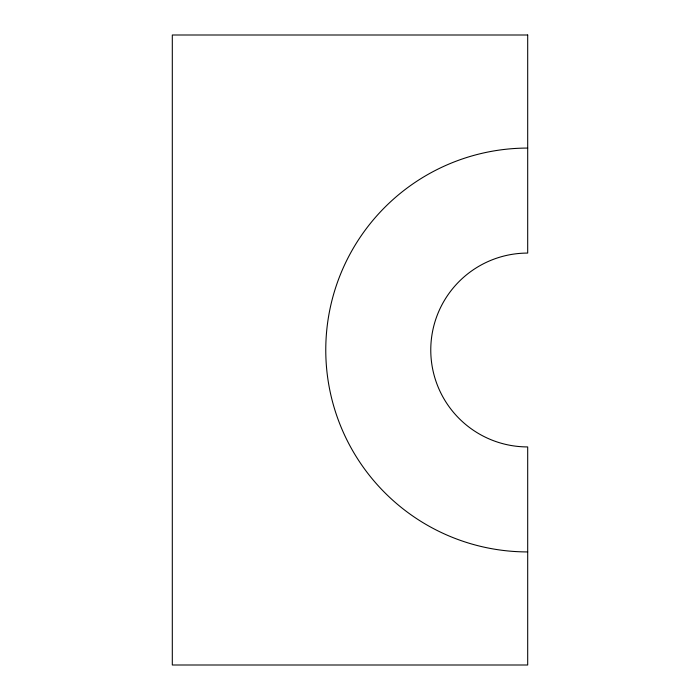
<?xml version="1.0" encoding="UTF-8"?>
<svg xmlns="http://www.w3.org/2000/svg" width="700" height="700" viewBox="0 0 700 700"><rect width="100%" height="100%" fill="white"/><g stroke="black" fill="none" stroke-linecap="round" stroke-linejoin="round"><path stroke-width="1.05" d="M527.695 551.924A201.924 201.924 0 0 1 325.771 350A201.924 201.924 0 0 1 527.695 148.076M527.695 35L172.305 35L172.305 665L527.695 665L527.695 446.924A96.924 96.924 0 0 1 430.771 350A96.924 96.924 0 0 1 527.695 253.076L527.695 35"/></g></svg>
